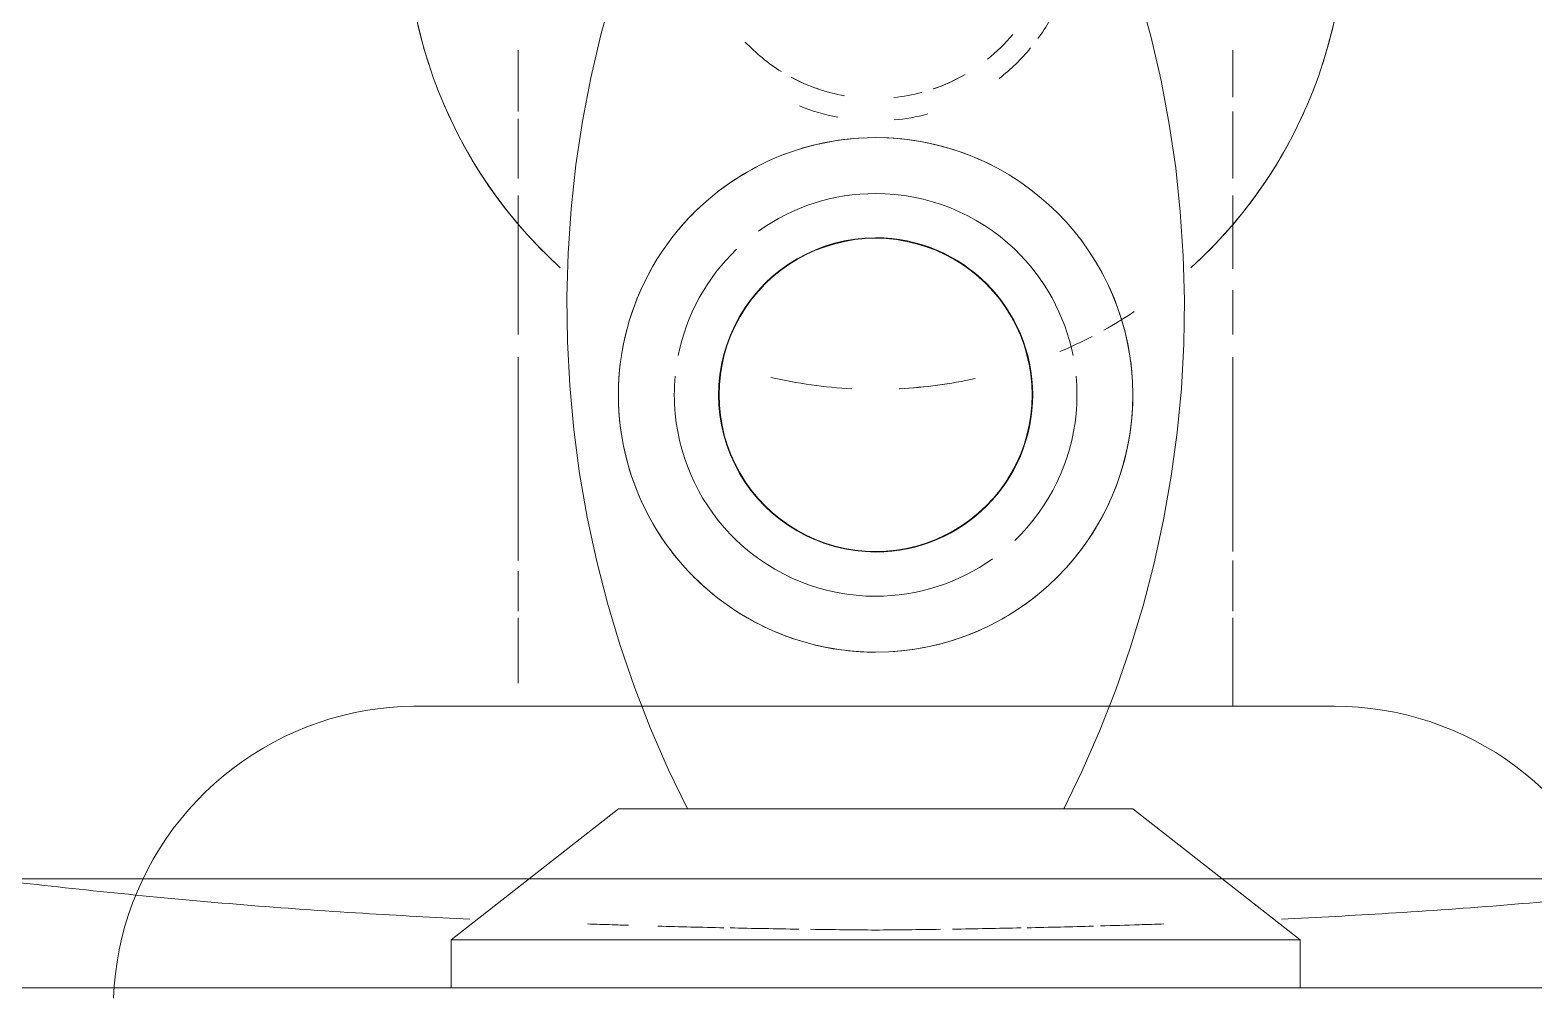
# Model space of a CAD drawing. Header units: millimetres. Extents: x -4000 to 187956, y -58990 to 162485.
# Drawn here: x 6481.2 to 6548.5, y 139099.5 to 139142.5 of the extents above; entities that cross this region are included whole.
import ezdxf

# ---------------------------------------------------------------- set-up
doc = ezdxf.new("R2010")
doc.units = ezdxf.units.MM
for name, color, linetype, lineweight in [('A-FLOR-PATT', 8, 'Continuous', 13), ('A-WALL', 113, 'Continuous', 13), ('P-SANR-FIXT', 6, 'Continuous', 9)]:
    doc.layers.add(name, color=color, linetype=linetype, lineweight=lineweight)

# ---------------------------------------------------------------- blocks, each defined once
blk = doc.blocks.new('C307 - C307-V838-0_000')
at = {"layer": 'P-SANR-FIXT', "color": 254}
for p, q in [((34.078, -0.543), (34.045, -1.086)), ((33.699, -3.229), (33.56, -3.754)), ((33.218, -4.786), (33.016, -5.29)), ((-23.733, -13.196), (-24.258, -13.056)), ((22.813, -13.387), (22.276, -13.469)), ((-13.283, -13.585), (-15.976, -13.585)), ((-12.245, -13.585), (-12.893, -13.585)), ((-11.577, -13.585), (-12.245, -13.585)), ((-10.891, -13.585), (-11.577, -13.585)), ((-9.529, -13.585), (-11.296, -13.585)), ((-10.188, -13.585), (-10.891, -13.585)), ((-9.468, -13.585), (-10.188, -13.585)), ((-9.664, -13.585), (-8.933, -13.585)), ((-8.733, -13.585), (-9.468, -13.585)), ((-8.933, -13.585), (-8.188, -13.585)), ((-8.188, -13.585), (-7.43, -13.585)), ((-7.43, -13.585), (-6.66, -13.585)), ((-3.217, -13.585), (-5.902, -13.585)), ((-5.089, -13.585), (-4.29, -13.585)), ((-3.217, -13.585), (-4.634, -13.585)), ((-4.29, -13.585), (-3.485, -13.585)), ((-3.267, -13.585), (-4.073, -13.585)), ((-3.485, -13.585), (-2.674, -13.585)), ((-2.674, -13.585), (-1.859, -13.585)), ((-1.094, -13.585), (-2.426, -13.585)), ((-1.094, -13.585), (-2.426, -13.585)), ((-1.859, -13.585), (-1.041, -13.585)), ((-1.041, -13.585), (-0.221, -13.585)), ((0, -13.585), (-0.82, -13.585)), ((-0.221, -13.585), (0, -13.585)), ((0.221, -13.585), (0, -13.585)), ((0, -13.585), (0.82, -13.585)), ((1.403, -13.585), (0, -13.585)), ((1.403, -13.585), (0, -13.585)), ((1.041, -13.585), (0.221, -13.585)), ((0.82, -13.585), (1.639, -13.585)), ((1.859, -13.585), (1.041, -13.585)), ((1.639, -13.585), (2.455, -13.585)), ((2.455, -13.585), (3.267, -13.585)), ((3.485, -13.585), (2.674, -13.585)), ((3.267, -13.585), (4.073, -13.585)), ((4.29, -13.585), (3.485, -13.585)), ((4.073, -13.585), (4.874, -13.585)), ((4.874, -13.585), (5.666, -13.585)), ((5.879, -13.585), (5.089, -13.585)), ((5.666, -13.585), (6.45, -13.585)), ((6.45, -13.585), (7.223, -13.585)), ((7.223, -13.585), (7.985, -13.585)), ((7.985, -13.585), (8.733, -13.585)), ((8.733, -13.585), (9.468, -13.585)), ((9.664, -13.585), (8.933, -13.585)), ((10.379, -13.585), (9.664, -13.585)), ((11.296, -13.585), (9.73, -13.585)), ((11.078, -13.585), (10.379, -13.585)), ((11.759, -13.585), (11.078, -13.585)), ((12.422, -13.585), (11.759, -13.585)), ((13.064, -13.585), (12.422, -13.585)), ((15.976, -13.585), (13.283, -13.585)), ((21.194, -13.567), (20.651, -13.584)), ((-15.976, -37.168), (-15.976, -40.17)), ((15.976, -39.833), (15.976, -37.168)), ((15.976, -42.914), (15.976, -40.17)), ((-15.976, -40.802), (-15.976, -42.914))]:
    blk.add_line(p, q, dxfattribs=at)
at = {"layer": 'P-SANR-FIXT', "color": 250}
for p, q in [((-18.977, -1.001), (-18.977, -3.149)), ((18.977, -3.149), (18.977, -1.001)), ((-18.977, -3.149), (-11.5, -9)), ((-18.977, -3.149), (0, -3.149)), ((0, -3.149), (18.977, -3.149)), ((11.5, -9), (18.977, -3.149)), ((-11.5, -9), (0, -9)), ((0, -9), (11.5, -9))]:
    blk.add_line(p, q, dxfattribs=at)
at = {"layer": 'P-SANR-FIXT', "color": 252}
for p, q in [((-18.977, -3.149), (-13.418, -3.149)), ((13.418, -3.149), (18.977, -3.149)), ((-9.959, -9), (-8.132, -9)), ((-7.283, -9), (-5.957, -9)), ((-5.52, -9), (-2.947, -9)), ((-2.191, -9), (0, -9)), ((0, -9), (2.191, -9)), ((2.947, -9), (5.52, -9)), ((5.957, -9), (7.283, -9)), ((8.132, -9), (9.959, -9))]:
    blk.add_line(p, q, dxfattribs=at)
at = {"layer": 'P-SANR-FIXT', "color": 253}
for p, q in [((-13.418, -3.149), (-4.704, -3.149)), ((-3.702, -3.149), (0, -3.149)), ((0, -3.149), (10.543, -3.149)), ((11.151, -3.149), (13.418, -3.149)), ((-7.971, -9), (-6.261, -9)), ((-7.283, -9), (-5.957, -9)), ((-5.75, -9), (-2.976, -9)), ((-5.52, -9), (-2.947, -9)), ((-2.203, -9), (0, -9)), ((-2.191, -9), (0, -9)), ((0, -9), (2.191, -9)), ((0, -9), (2.203, -9)), ((2.947, -9), (5.52, -9)), ((2.976, -9), (5.75, -9)), ((5.957, -9), (7.283, -9)), ((6.261, -9), (7.971, -9)), ((-15.976, -13.585), (-15.976, -17.532)), ((-13.154, -13.585), (-15.976, -13.585)), ((-9.529, -13.585), (-11.296, -13.585)), ((11.296, -13.585), (9.73, -13.585)), ((15.976, -13.585), (13.154, -13.585)), ((20.651, -13.584), (20.504, -13.585)), ((15.976, -17.532), (15.976, -14.615)), ((-15.976, -17.832), (-15.976, -20.098)), ((15.976, -19.62), (15.976, -17.832)), ((15.976, -29.187), (15.976, -20.098)), ((-15.976, -20.497), (-15.976, -29.187)), ((-15.976, -30.203), (-15.976, -32.174)), ((15.976, -32.174), (15.976, -30.203)), ((15.976, -36.418), (15.976, -32.202)), ((-15.976, -33.134), (-15.976, -36.418))]:
    blk.add_line(p, q, dxfattribs=at)
at = {"layer": 'P-SANR-FIXT', "color": 50}
for p, q in [((-7.985, -13.585), (-8.733, -13.585)), ((-2.455, -13.585), (-3.267, -13.585)), ((2.674, -13.585), (1.859, -13.585)), ((5.089, -13.585), (4.29, -13.585))]:
    blk.add_line(p, q, dxfattribs=at)
at = {"layer": 'P-SANR-FIXT', "color": 253, "flags": 128}
for points in [[(34.045, -1.086), (33.991, -1.626), (33.915, -2.164), (33.818, -2.699), (33.699, -3.229)], [(33.56, -3.754), (33.399, -4.273), (33.218, -4.786)], [(33.016, -5.29), (32.795, -5.786), (32.554, -6.273), (32.293, -6.75), (32.014, -7.216), (31.716, -7.671), (31.4, -8.113), (31.067, -8.542), (30.717, -8.958), (30.351, -9.359), (29.969, -9.745), (29.571, -10.116), (29.16, -10.47), (28.734, -10.808), (28.295, -11.129), (27.844, -11.431), (27.381, -11.716), (26.907, -11.981), (26.423, -12.228), (25.929, -12.455), (25.426, -12.662), (24.916, -12.848), (24.399, -13.015), (23.875, -13.16), (23.346, -13.284), (22.813, -13.387)], [(-24.258, -13.056), (-24.777, -12.895), (-25.289, -12.714), (-25.794, -12.513), (-26.29, -12.291), (-26.777, -12.05), (-27.254, -11.789), (-27.72, -11.51), (-28.174, -11.212), (-28.617, -10.896), (-29.046, -10.563), (-29.462, -10.213), (-29.863, -9.847), (-30.249, -9.465), (-30.62, -9.067), (-30.974, -8.656), (-31.312, -8.23), (-31.633, -7.791), (-31.935, -7.34), (-32.22, -6.877), (-32.485, -6.403), (-32.732, -5.919), (-32.959, -5.425)], [(-20.504, -13.585), (-21.047, -13.574), (-21.59, -13.541), (-22.13, -13.487), (-22.668, -13.411), (-23.203, -13.314), (-23.733, -13.196)], [(-20.504, -13.585), (-20.487, -13.585), (-20.438, -13.585), (-20.356, -13.585), (-20.242, -13.585), (-20.095, -13.585), (-19.916, -13.585), (-19.705, -13.585), (-19.463, -13.585), (-19.19, -13.585), (-18.885, -13.585), (-18.551, -13.585), (-18.187, -13.585), (-17.794, -13.585), (-17.372, -13.585), (-16.923, -13.585), (-16.446, -13.585), (-15.943, -13.585), (-15.415, -13.585), (-14.862, -13.585), (-14.285, -13.585), (-13.686, -13.585), (-13.064, -13.585), (-12.422, -13.585), (-11.759, -13.585), (-11.078, -13.585), (-10.379, -13.585), (-9.664, -13.585)], [(-12.893, -13.585), (-13.52, -13.585), (-14.126, -13.585), (-14.709, -13.585), (-15.268, -13.585), (-15.803, -13.585), (-16.313, -13.585), (-16.797, -13.585), (-17.253, -13.585), (-17.683, -13.585), (-18.084, -13.585), (-18.456, -13.585), (-18.798, -13.585), (-19.11, -13.585), (-19.392, -13.585), (-19.643, -13.585), (-19.862, -13.585), (-20.05, -13.585), (-20.206, -13.585), (-20.329, -13.585), (-20.419, -13.585), (-20.477, -13.585), (-20.503, -13.585)], [(9.468, -13.585), (10.188, -13.585), (10.891, -13.585), (11.577, -13.585), (12.245, -13.585), (12.893, -13.585), (13.52, -13.585), (14.126, -13.585), (14.709, -13.585), (15.268, -13.585), (15.803, -13.585), (16.313, -13.585), (16.797, -13.585), (17.253, -13.585), (17.683, -13.585), (18.084, -13.585), (18.456, -13.585), (18.798, -13.585), (19.11, -13.585), (19.392, -13.585), (19.643, -13.585), (19.862, -13.585), (20.05, -13.585), (20.206, -13.585), (20.329, -13.585), (20.419, -13.585), (20.477, -13.585), (20.503, -13.585)], [(20.504, -13.585), (20.487, -13.585), (20.438, -13.585), (20.356, -13.585), (20.242, -13.585), (20.095, -13.585), (19.916, -13.585), (19.705, -13.585), (19.463, -13.585), (19.19, -13.585), (18.885, -13.585), (18.551, -13.585), (18.187, -13.585), (17.794, -13.585), (17.372, -13.585), (16.923, -13.585), (16.446, -13.585), (15.943, -13.585), (15.415, -13.585), (14.862, -13.585), (14.285, -13.585), (13.686, -13.585), (13.064, -13.585)], [(22.276, -13.469), (21.736, -13.529), (21.194, -13.567)]]:
    blk.add_lwpolyline(points, dxfattribs=at)
at = {"layer": 'P-SANR-FIXT', "color": 250, "flags": 128}
for points in [[(-11.205, -47.267), (-11.8, -45.383), (-12.319, -43.475), (-12.761, -41.549), (-13.126, -39.607), (-13.414, -37.651), (-13.622, -35.686), (-13.752, -33.713), (-13.803, -31.737), (-13.775, -29.761), (-13.668, -27.787), (-13.482, -25.82), (-13.218, -23.861), (-12.875, -21.914), (-12.455, -19.983), (-11.958, -18.07), (-11.385, -16.178), (-10.736, -14.311), (-10.014, -12.471), (-9.219, -10.662), (-8.41, -9)], [(8.41, -9), (9.272, -10.778), (10.063, -12.59), (10.781, -14.432), (11.424, -16.3), (11.993, -18.194), (12.485, -20.108), (12.9, -22.04), (13.237, -23.988), (13.497, -25.947), (13.678, -27.916), (13.779, -29.889), (13.802, -31.866), (13.746, -33.842), (13.611, -35.814), (13.397, -37.779), (13.105, -39.733), (12.735, -41.675), (12.287, -43.6), (11.763, -45.506), (11.163, -47.389)]]:
    blk.add_lwpolyline(points, dxfattribs=at)
at = {"layer": 'P-SANR-FIXT', "color": 254, "flags": 128}
for points in [[(-4.073, -13.585), (-4.874, -13.585), (-5.666, -13.585), (-6.45, -13.585), (-7.223, -13.585), (-7.985, -13.585)], [(-6.66, -13.585), (-5.879, -13.585), (-5.089, -13.585)], [(-0.82, -13.585), (-1.639, -13.585), (-2.455, -13.585)], [(7.43, -13.585), (6.66, -13.585), (5.879, -13.585)], [(8.933, -13.585), (8.188, -13.585), (7.43, -13.585)]]:
    blk.add_lwpolyline(points, dxfattribs=at)
at = {"layer": 'P-SANR-FIXT', "color": 250}
for centre, radius, start, end in [((0, -27.5), 11.5, 90, 270), ((0, -27.5), 11.5, 270, 90), ((0, -27.5), 9, 90, 125.52718), ((0, -27.5), 9, 90, 125.52718), ((0, -27.5), 9, 46.30509, 90), ((0, -27.5), 9, 46.30509, 90), ((0, -27.5), 7.022, 90, 270), ((0, -27.5), 7.022, 270, 90), ((0, -27.5), 9, 174.64349, 185.35651), ((0, -27.5), 9, 174.64349, 185.35651), ((0, -27.5), 9, 354.64349, 5.35651), ((0, -27.5), 9, 354.64349, 5.35651), ((0, -48.75), 21, 132.17111, 192.26173), ((0, -48.75), 21, 347.73465, 47.83006), ((0, -27.5), 9, 226.30509, 270), ((0, -27.5), 9, 226.30509, 270), ((0, -27.5), 9, 270, 305.52718), ((0, -27.5), 9, 270, 305.52718)]:
    blk.add_arc(centre, radius, start, end, dxfattribs=at)
at = {"layer": 'P-SANR-FIXT', "color": 253}
for centre, radius, start, end in [((0, -27.5), 11.5, 92.93685, 114.32277), ((0, -27.5), 11.5, 76.16411, 90), ((0, -27.5), 11.5, 55.88224, 72.7285), ((0, -27.5), 11.5, 119.3947, 132.36024), ((0, -27.5), 11.5, 43.39928, 50.92246), ((0, -27.5), 11.5, 137.17483, 149.01674), ((0, -27.5), 11.5, 31.86405, 40.18998), ((0, -27.5), 7, 90, 150), ((0, -27.5), 7, 30, 90), ((0, -27.5), 11.5, 150, 187.46893), ((0, -27.5), 11.5, 353.02014, 30), ((0, -48.75), 21, 92.88843, 102.23987), ((0, -48.75), 21, 77.0995, 87.11157), ((0, -27.5), 11.5, 188.80236, 210), ((0, -48.75), 21, 113.1077, 117.44865), ((0, -27.5), 11.5, 330, 351.19703), ((0, -27.5), 7, 210, 270), ((0, -27.5), 7, 270, 330), ((0, -48.75), 21, 132.96542, 159.34664), ((0, -48.75), 21, 20.65336, 47.03458), ((0, -27.5), 11.5, 312.91003, 319.95545), ((0, -27.5), 11.5, 297.71851, 306.36025), ((0, -27.5), 11.5, 243.57904, 267.40312), ((0, -27.5), 11.5, 272.59688, 290.92131), ((0, -48.75), 8, 95.86499, 105), ((0, -48.75), 8, 108.74385, 119.49626), ((0, -48.75), 8, 61.84941, 71.32298), ((0, -48.75), 21, 162, 173.59456), ((0, -48.75), 21, 360, 18), ((0, -48.75), 9, 143.74815, 150)]:
    blk.add_arc(centre, radius, start, end, dxfattribs=at)
at = {"layer": 'P-SANR-FIXT', "color": 252}
for centre, radius, start, end in [((0, -27.5), 9, 133.69491, 174.64349), ((0, -27.5), 9, 133.69491, 174.64349), ((0, -27.5), 9, 5.35651, 46.30509), ((0, -27.5), 9, 5.35651, 46.30509), ((0, -27.5), 7, 150, 210), ((0, -27.5), 7, 330, 30), ((0, -27.5), 9, 191.24754, 226.30509), ((0, -27.5), 9, 191.24754, 226.30509), ((0, -27.5), 9, 313.69491, 348.75185), ((0, -27.5), 9, 313.69491, 348.75185), ((0, -48.75), 21, 119.04645, 123.4129), ((0, -48.75), 9, 95.24512, 105), ((0, -48.75), 9, 67.77174, 79.17823), ((0, -48.75), 9, 127.86844, 140.3572)]:
    blk.add_arc(centre, radius, start, end, dxfattribs=at)
at = {"layer": 'P-SANR-FIXT', "color": 254}
for start, end in [(92.94369, 102.23987), (77.0995, 87.11157), (113.1077, 117.44865), (119.04645, 123.4129)]:
    blk.add_arc((0, -48.75), 21, start, end, dxfattribs=at)
at = {"layer": 'P-SANR-FIXT', "color": 252}
for points, knots in [([(-12.882, -3.854), (-12.516, -3.842), (-11.575, -3.81), (-10.627, -3.781), (-10.046, -3.764)], [-0.05480691, -0.05480691, -0.05480691, -0.05480691, -0.05, -0.04245581, -0.04245581, -0.04245581, -0.04245581]), ([(11.052, -3.794), (11.296, -3.802), (11.907, -3.821), (12.516, -3.842), (12.882, -3.854)], [-0.953184015, -0.953184015, -0.953184015, -0.953184015, -0.95, -0.945193089, -0.945193089, -0.945193089, -0.945193089])]:
    blk.add_open_spline(points, degree=3, knots=knots, dxfattribs=at)
for points in [[(-9.733, -3.756), (-8.756, -3.728), (-7.772, -3.704), (-6.781, -3.683)], [(-6.506, -3.677), (-5.489, -3.655), (-4.464, -3.637), (-3.433, -3.621)], [(-2.907, -3.613), (-2.415, -3.606), (-1.922, -3.6), (-1.428, -3.595)], [(1.428, -3.595), (1.922, -3.6), (2.415, -3.606), (2.907, -3.613)], [(3.433, -3.621), (4.464, -3.637), (5.489, -3.655), (6.506, -3.677)], [(6.781, -3.683), (7.772, -3.704), (8.756, -3.728), (9.733, -3.756)], [(3.776, -41.697), (3.03, -41.298), (2.22, -41.018), (1.388, -40.871)], [(-2.59, -41.181), (-3.08, -41.349), (-3.554, -41.564), (-4.002, -41.823)], [(5.828, -43.272), (5.35, -42.764), (4.806, -42.318), (4.213, -41.95)], [(-4.995, -42.501), (-5.409, -42.832), (-5.791, -43.205), (-6.131, -43.611)]]:
    blk.add_open_spline(points, degree=3, dxfattribs=at)
at = {"layer": 'P-SANR-FIXT', "color": 253}
for points in [[(-1.428, -3.595), (-0.953, -3.589), (-0.477, -3.584), (0, -3.58)], [(0, -3.58), (0.477, -3.584), (0.953, -3.589), (1.428, -3.595)]]:
    blk.add_open_spline(points, degree=3, dxfattribs=at)
at = {"layer": 'P-SANR-FIXT', "color": 250}
for points, knots in [([(-147.158, -53.548), (-141.715, -47.207), (-129.301, -35.807), (-110.04, -24.615), (-92.235, -17.39), (-80.045, -13.582), (-70.877, -11.275), (-65.448, -10.056), (-61.248, -9.203), (-56.941, -8.397), (-52.536, -7.633), (-48.753, -7.046), (-45.649, -6.609), (-43.276, -6.3), (-40.864, -6.004), (-37.602, -5.618), (-33.432, -5.166), (-28.273, -4.692), (-23.175, -4.329), (-19.755, -4.147), (-18.14, -4.07)], [-1, -1, -1, -1, -0.8, -0.6, -0.5, -0.4, -0.35, -0.325, -0.3, -0.275, -0.25, -0.225, -0.2125, -0.2, -0.1875, -0.175, -0.15, -0.125, -0.1, -0.07818, -0.07818, -0.07818, -0.07818]), ([(18.14, -4.07), (19.755, -4.147), (23.175, -4.329), (28.273, -4.692), (33.432, -5.166), (37.602, -5.618), (40.864, -6.004), (44.081, -6.399), (47.997, -6.927), (52.535, -7.633), (56.941, -8.397), (61.248, -9.203), (65.448, -10.056), (70.877, -11.275), (85.281, -14.901), (106.179, -22.375), (129.304, -35.807), (141.715, -47.207), (147.158, -53.548)], [-0.92182, -0.92182, -0.92182, -0.92182, -0.9, -0.875, -0.85, -0.825, -0.8125, -0.8, -0.775, -0.75, -0.725, -0.7, -0.675, -0.65, -0.6, -0.4, -0.2, 0, 0, 0, 0])]:
    blk.add_open_spline(points, degree=3, knots=knots, dxfattribs=at)
blk = doc.blocks.new('CMF2_NHAXUONG_A_rvt-1-0_000')
at = {"layer": 'A-FLOR-PATT', "lineweight": 9}
h = blk.add_hatch(dxfattribs=at)
h.set_pattern_fill('FP_25', color=252, style=0, pattern_type=2)
h.set_pattern_definition([(89.998, (160159.3, 137898.8), (-600, 0.021), []), (179.998, (160159.3, 137898.8), (-0.021, -600), [])])
h.paths.add_polyline_path([(154749.885, 498.905), (160009.361, 498.905), (160009.253, 1898.495), (156700.319, 1898.502), (156700.429, 1498.542), (156600.36, 1498.542), (156600.355, 2298.535), (158059.007, 2298.535), (158058.95, 5748.613), (156099.885, 5748.433), (156099.885, 4399.903), (155999.885, 4399.903), (155999.885, 5748.487), (154749.885, 5748.543), (154749.885, 751.936)])
h.paths.add_polyline_path([(160209.304, 1748.67), (165509.359, 1749.398), (165509.051, 3698.263), (162659.146, 3698.263), (162659.146, 3548.445), (162459.146, 3548.445), (162459.145, 4948.703), (161059.263, 4948.825), (161059.26, 4898.283), (160209.362, 4898.913), (160209.254, 3698.445), (160859.147, 3698.445), (160859.147, 3498.445), (160209.147, 3498.445), (160209.289, 1919.983)])
h.paths.add_polyline_path([(158997.487, 2198.535), (159409.364, 2198.535), (159409.364, 3498.619), (158258.791, 3498.619), (158258.791, 2198.535), (158714.043, 2198.535)])
h.paths.add_polyline_path([(159280.912, 3698.445), (160009.147, 3698.445), (160009.147, 4898.728), (159959.048, 4898.641), (159959.853, 5848.631), (158258.554, 5848.622), (158258.554, 3698.445)])
h.paths.add_polyline_path([(83409.046, 5348.514), (85559.046, 5348.514), (85559.046, 6948.514), (83409.046, 6948.514), (83409.046, 5424.086)])
h.paths.add_polyline_path([(83209.258, 5348.602), (83209.258, 10108.828), (82009.258, 10108.828), (82009.258, 8808.828), (80984.258, 8808.828), (80984.046, 7248.514), (82234.046, 7248.514), (82234.046, 5348.602)])
h.paths.add_polyline_path([(80485.393, 6361.014), (80784.258, 6361.014), (80784.258, 8808.828), (79759.258, 8808.828), (79759.258, 10108.828), (78559.258, 10108.828), (78559.258, 6361.014), (79918.524, 6361.014)])
h.paths.add_polyline_path([(79959.258, 9008.828), (81809.258, 9008.828), (81809.258, 10208.828), (79959.258, 10208.828), (79959.258, 10096.236)])
h.paths.add_polyline_path([(5374.563, 15998.65), (5859.046, 15998.65), (5859.046, 18498.577), (509.048, 18498.577), (509.048, 17048.643), (4299.776, 17048.643), (4299.776, 15998.65), (5091.129, 15998.65)])
h.paths.add_polyline_path([(4409.041, 18698.577), (5959.046, 18698.577), (5959.046, 20998.578), (4409.041, 20998.578), (4409.041, 19440.536)])
h.paths.add_polyline_path([(509.048, 21198.577), (5859.046, 21198.578), (5859.046, 24898.283), (3969.26, 24898.283), (3969.26, 22848.578), (4609.26, 22848.578), (4609.26, 22743.94), (3769.26, 22743.94), (3769.26, 24698.746), (509.048, 24698.746), (509.048, 22798.578), (2129.26, 22798.578), (2129.26, 23198.57), (2229.26, 23198.57), (2229.26, 22398.578), (509.048, 22398.578), (509.048, 21776.61)])
h.paths.add_polyline_path([(4249.784, 73948.537), (5800.212, 73948.647), (5800.212, 76398.641), (4359.046, 76398.641), (4359.046, 76098.597), (509.26, 76098.685), (509.26, 73998.606), (4159.048, 73998.606), (4159.048, 74648.65), (4249.784, 74648.65), (4249.784, 74338.296)])
h.paths.add_polyline_path([(161750.212, 73948.538), (161750.212, 74640.013), (161850.206, 74640.013), (161850.309, 73998.606), (165509.368, 73998.694), (165509.368, 76098.685), (161659.474, 76098.597), (161659.474, 76398.641), (160200, 76398.641), (160200, 73948.649), (161548.409, 73948.552)])
h.paths.add_polyline_path([(161548.409, 76598.641), (161659.046, 76598.641), (161659.046, 78298.641), (160209.046, 78298.641), (160209.046, 76598.641)])
h.paths.add_polyline_path([(5091.129, 76598.641), (5809.477, 76598.641), (5809.477, 78298.641), (4359.477, 78298.641), (4359.477, 76598.641)])
h.paths.add_polyline_path([(160199.739, 78498.639), (161659.315, 78498.663), (161659.633, 78798.619), (165509.581, 78798.685), (165509.051, 80348.641), (161859.474, 80348.641), (161859.474, 80048.65), (161750, 80048.65), (161750, 80948.673), (160200.166, 80948.253), (160200.032, 80178.483)])
h.paths.add_polyline_path([(5709.477, 78498.641), (5709.477, 80948.283), (4249.997, 80948.283), (4249.997, 80299.284), (4149.786, 80299.284), (4149.786, 80348.641), (509.26, 80348.641), (508.939, 78798.685), (4159.156, 78798.597), (4159.477, 78498.641), (5091.129, 78498.641)])
h.paths.add_polyline_path([(86109.472, 132101.223), (86109.472, 133323.816), (84609.472, 133323.816), (84609.472, 132101.223)])
h.paths.add_polyline_path([(83259.472, 132200.855), (84409.472, 132200.855), (84409.472, 133523.816), (85259.472, 133523.816), (85259.26, 134848.409), (83259.472, 134848.409), (83259.472, 132740.168)])
h.paths.add_polyline_path([(87459.258, 132201.223), (87459.258, 134848.593), (85459.472, 134848.226), (85459.472, 133523.816), (86309.472, 133526.053), (86309.472, 132201.223), (86721.014, 132201.223)])
h.paths.add_polyline_path([(11209.154, 135098.741), (11209.049, 140698.728), (6109.258, 140698.728), (6109.258, 139698.738), (6059.047, 139698.738), (6059.045, 139098.68), (9550.261, 139098.701), (9550.258, 139498.686), (9650.258, 139498.686), (9650.263, 138698.694), (7959.614, 138698.694), (7959.613, 135098.747), (9859.048, 135098.754), (9859.048, 137148.744), (9259.048, 137148.744), (9259.048, 137348.744), (10059.048, 137348.744), (10059.048, 135098.753), (10759.871, 135098.746)])
h.paths.add_polyline_path([(156349.859, 135098.753), (156349.859, 136499.688), (156449.859, 136499.688), (156449.859, 135098.767), (158059.118, 135098.85), (158059.118, 138698.694), (156349.853, 138698.694), (156349.857, 139498.686), (156449.858, 139498.686), (156449.854, 139098.701), (159959.683, 139098.68), (159959.683, 140698.816), (154809.154, 140698.637), (154808.945, 135098.753)])
h.paths.add_polyline_path([(162549.789, 135998.603), (162549.79, 137398.747), (162659.049, 137398.747), (162659.049, 137248.798), (165509.378, 137248.816), (165509.632, 139448.496), (160159.474, 139448.496), (160159.474, 137398.747), (160750.212, 137398.747), (160750.212, 137298.747), (160149.79, 137298.747), (160149.79, 135998.826), (161548.409, 135998.696)])
h.paths.add_polyline_path([(3449.788, 135998.671), (5900.212, 135998.739), (5900.212, 137297.569), (5248.629, 137297.569), (5248.629, 137398.747), (5859.046, 137398.747), (5859.046, 139448.732), (509.359, 139448.732), (509.361, 137248.773), (3449.787, 137249.905), (3449.788, 136244.28)])
h.paths.add_polyline_path([(6059.046, 137398.747), (7159.62, 137398.747), (7159.62, 138698.694), (6059.046, 138698.694), (6059.046, 137412.318)])
h.paths.add_polyline_path([(158858.919, 137398.747), (159959.05, 137398.747), (159959.05, 138698.694), (158858.919, 138698.694), (158858.919, 137412.318)])
at = {"layer": 'A-WALL', "color": 90, "lineweight": 15}
for p, q in [((6100.212, 139099.682), (6733.301, 139099.685)), ((6486.762, 139099.684), (6485.173, 139099.684)), ((6488.769, 139099.684), (6487.255, 139099.684)), ((6491.246, 139099.684), (6490.04, 139099.684)), ((6494.608, 139099.684), (6491.445, 139099.684)), ((6498.373, 139099.684), (6495.296, 139099.684)), ((6503.221, 139099.684), (6499.416, 139099.684)), ((6508.316, 139099.684), (6506.696, 139099.684)), ((6513.018, 139099.684), (6511.246, 139099.684)), ((6516.817, 139099.684), (6515.352, 139099.684)), ((6521.278, 139099.684), (6519.048, 139099.684)), ((6522.696, 139099.684), (6521.336, 139099.684)), ((6524.338, 139099.684), (6523.099, 139099.684)), ((6528.108, 139099.684), (6526.849, 139099.684)), ((6531.952, 139099.684), (6530.178, 139099.684)), ((6537.694, 139099.684), (6535.739, 139099.684)), ((6541.796, 139099.684), (6539.722, 139099.684)), ((6546.849, 139099.684), (6543.747, 139099.684))]:
    blk.add_line(p, q, dxfattribs=at)
at = {"layer": 'A-WALL', "color": 255, "lineweight": 15}
blk.add_line((6485.173, 139099.684), (6482.293, 139099.684), dxfattribs=at)
at = {"layer": 'P-SANR-FIXT', "color": 250, "lineweight": 9, "rotation": 180.0003356948516}
blk.add_blockref('C307 - C307-V838-0_000', (6519.048, 139098.683), dxfattribs=at)

msp = doc.modelspace()

# ---------------------------------------------------------------- block references
at = {"lineweight": 5}
msp.add_blockref('CMF2_NHAXUONG_A_rvt-1-0_000', (0, 0), dxfattribs=at)

doc.saveas('drawing.dxf')
